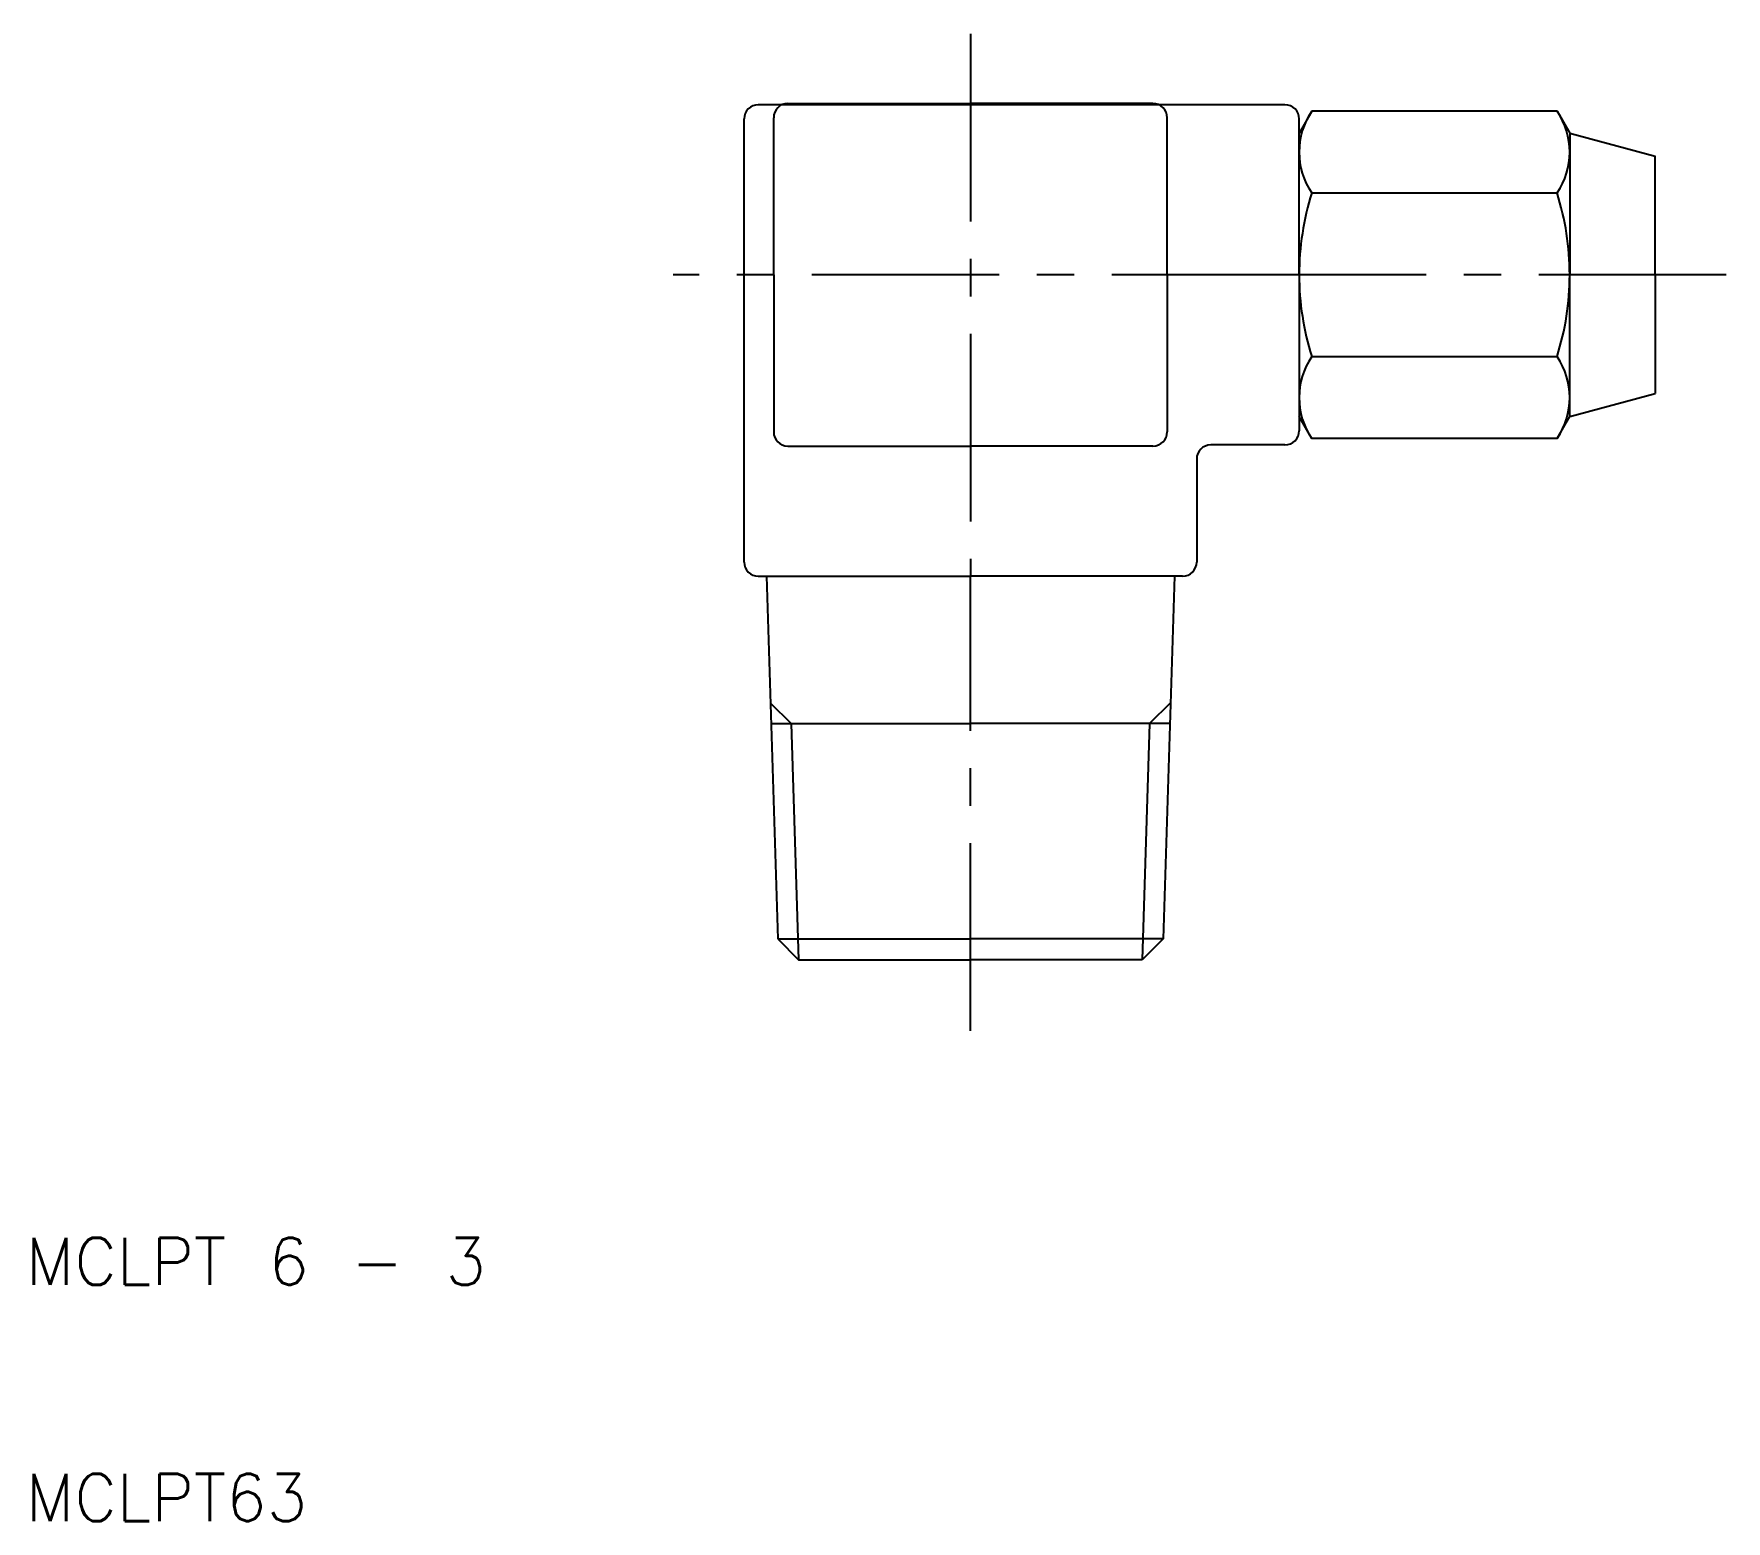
# Model space of a CAD drawing. Extents: x 10.3 to 82, y 10 to 73.
import ezdxf

# ---------------------------------------------------------------- set-up
doc = ezdxf.new("R2010")
doc.units = 0
doc.header["$LTSCALE"] = 0.25
doc.linetypes.add('CENTER', pattern=[50.8, 31.75, -6.35, 6.35, -6.35])
doc.layers.get('0').update_dxf_attribs({"linetype": 'CONTINUOUS'})
doc.layers.add('CENTER', color=1, linetype='CENTER')
doc.styles.get("Standard").update_dxf_attribs({"font": 'txt.shx', "bigfont": 'extfont.shx'})

msp = doc.modelspace()

# ---------------------------------------------------------------- linework, layer by layer
for p, q in [((63.32, 69.96), (41.01935, 69.96)), ((42.269, 70.01), (50, 70.01)), ((57.731, 70.01), (50, 70.01)), ((64.455898, 69.688203), (63.92, 68.76)), ((74.839102, 69.688203), (64.455898, 69.688203)), ((74.839102, 69.688203), (75.375, 68.76)), ((40.41935, 50.6), (40.41935, 69.36)), ((41.669, 62.76), (41.669, 69.41)), ((58.331, 62.76), (58.331, 69.41)), ((63.92, 62.76), (63.92, 69.36)), ((75.375, 68.76), (79, 67.788684)), ((75.375, 68.76), (75.375, 62.76)), ((79, 62.76), (79, 67.788684)), ((64.455898, 66.224102), (74.839102, 66.224102)), ((41.669, 62.76), (41.669, 56.11)), ((58.331, 62.76), (58.331, 56.11)), ((63.92, 62.76), (63.92, 56.16)), ((75.375, 56.76), (75.375, 62.76)), ((79, 62.76), (79, 57.731316)), ((64.455898, 59.295898), (74.839102, 59.295898)), ((75.375, 56.76), (79, 57.731316)), ((64.455898, 55.831797), (63.92, 56.76)), ((74.839102, 55.831797), (75.375, 56.76)), ((42.269, 55.51), (50, 55.51)), ((57.731, 55.51), (50, 55.51)), ((63.32, 55.56), (60.18065, 55.56)), ((74.839102, 55.831797), (64.455898, 55.831797)), ((59.58065, 54.96), (59.58065, 50.6)), ((41.01935, 50), (50, 50)), ((41.359937, 50), (41.839825, 34.643613)), ((58.98065, 50), (50, 50)), ((58.640062, 50), (58.160175, 34.643613)), ((41.554937, 43.76), (50, 43.76)), ((58.445062, 43.76), (50, 43.76)), ((41.839825, 34.643613), (50, 34.643613)), ((41.839825, 34.643613), (42.723438, 33.76)), ((58.160175, 34.643613), (50, 34.643613)), ((58.160175, 34.643613), (57.276562, 33.76)), ((42.723438, 33.76), (50, 33.76)), ((57.276562, 33.76), (50, 33.76))]:
    msp.add_line(p, q)
at = {"color": 3}
for p, q in [((41.527325, 44.643613), (42.410938, 43.76)), ((58.472675, 44.643613), (57.589062, 43.76)), ((42.410938, 43.76), (42.723438, 33.76)), ((57.589062, 43.76), (57.276562, 33.76))]:
    msp.add_line(p, q, dxfattribs=at)
for centre, radius, start, end in [((41.01935, 69.36), 0.6, 90, 180), ((42.269, 69.41), 0.6, 90, 180), ((57.731, 69.41), 0.6, 0, 90), ((63.32, 69.36), 0.6, 0, 90), ((66.986987, 67.956152), 3.066987, 145.615753, 214.384247), ((72.308013, 67.956152), 3.066987, 325.615753, 34.384247), ((75.384102, 62.76), 11.464102, 162.412046, 180), ((63.910898, 62.76), 11.464102, 0, 17.587954), ((75.384102, 62.76), 11.464102, 180, 197.587954), ((63.910898, 62.76), 11.464102, 342.412046, 0), ((66.986987, 57.563848), 3.066987, 145.615753, 214.384247), ((72.308013, 57.563848), 3.066987, 325.615753, 34.384247), ((42.269, 56.11), 0.6, 180, 270), ((57.731, 56.11), 0.6, 270, 0), ((63.32, 56.16), 0.6, 270, 0), ((60.18065, 54.96), 0.6, 90, 180), ((41.01935, 50.6), 0.6, 180, 270), ((58.98065, 50.6), 0.6, 270, 0)]:
    msp.add_arc(centre, radius, start, end)
at = {"layer": 'CENTER', "color": 1, "linetype": 'CENTER'}
for p, q in [((50, 72.96), (50, 50)), ((63.92, 62.76), (37.41935, 62.76)), ((82, 62.76), (63.92, 62.76)), ((50, 30.76), (50, 50))]:
    msp.add_line(p, q, dxfattribs=at)

# ---------------------------------------------------------------- texts
for s, p in [('MCLPT 6 - 3', (10, 20)), ('MCLPT63', (10, 10))]:
    msp.add_text(s, height=2).set_placement(p)

doc.saveas('drawing.dxf')
